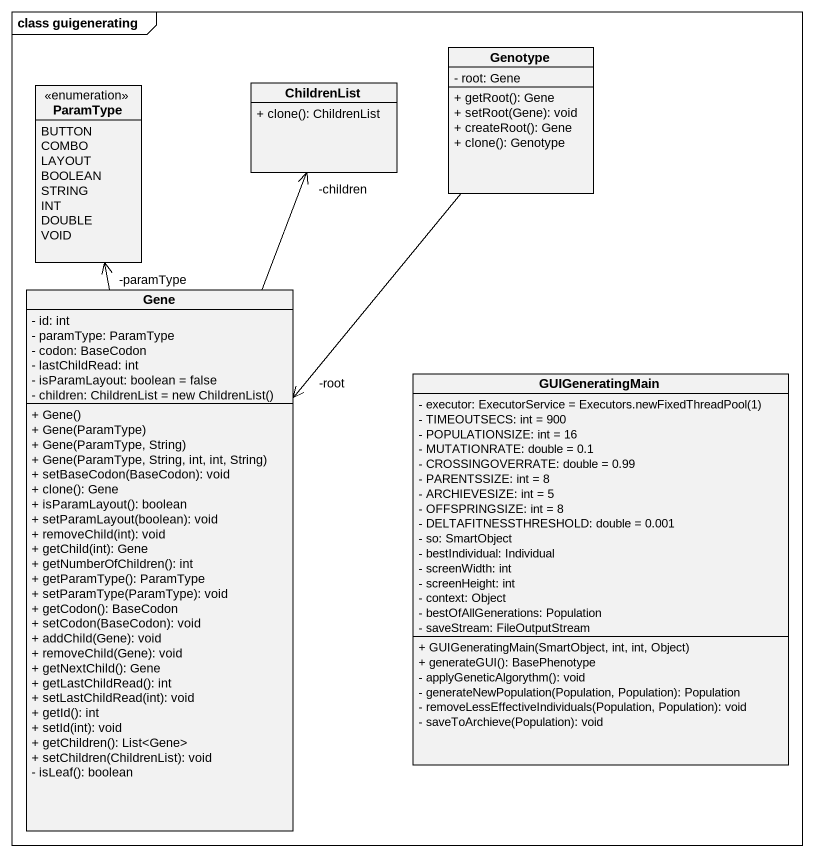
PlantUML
@startuml
mainframe class guigenerating
hide circle
hide empty members
skinparam classAttributeIconSize 0
class Genotype {
  - root: Gene
  + getRoot(): Gene
  + setRoot(Gene): void
  + createRoot(): Gene
  + clone(): Genotype
}
enum ParamType {
  BUTTON
  COMBO
  LAYOUT
  BOOLEAN
  STRING
  INT
  DOUBLE
  VOID
}
class ChildrenList {
  + clone(): ChildrenList
}
class Gene {
  - id: int
  - paramType: ParamType
  - codon: BaseCodon
  - lastChildRead: int
  - isParamLayout: boolean = false
  {field} - children: ChildrenList = new ChildrenList()
  + Gene()
  + Gene(ParamType)
  + Gene(ParamType, String)
  + Gene(ParamType, String, int, int, String)
  + setBaseCodon(BaseCodon): void
  + clone(): Gene
  + isParamLayout(): boolean
  + setParamLayout(boolean): void
  + removeChild(int): void
  + getChild(int): Gene
  + getNumberOfChildren(): int
  + getParamType(): ParamType
  + setParamType(ParamType): void
  + getCodon(): BaseCodon
  + setCodon(BaseCodon): void
  + addChild(Gene): void
  + removeChild(Gene): void
  + getNextChild(): Gene
  + getLastChildRead(): int
  + setLastChildRead(int): void
  + getId(): int
  + setId(int): void
  + getChildren(): List<Gene>
  + setChildren(ChildrenList): void
  - isLeaf(): boolean
}
class GUIGeneratingMain {
  {field} - executor: ExecutorService = Executors.newFixedThreadPool(1)
  - TIMEOUTSECS: int = 900
  - POPULATIONSIZE: int = 16
  - MUTATIONRATE: double = 0.1
  - CROSSINGOVERRATE: double = 0.99
  - PARENTSSIZE: int = 8
  - ARCHIEVESIZE: int = 5
  - OFFSPRINGSIZE: int = 8
  - DELTAFITNESSTHRESHOLD: double = 0.001
  - so: SmartObject
  - bestIndividual: Individual
  - screenWidth: int
  - screenHeight: int
  - context: Object
  - bestOfAllGenerations: Population
  - saveStream: FileOutputStream
  + GUIGeneratingMain(SmartObject, int, int, Object)
  + generateGUI(): BasePhenotype
  - applyGeneticAlgorythm(): void
  - generateNewPopulation(Population, Population): Population
  - removeLessEffectiveIndividuals(Population, Population): void
  - saveToArchieve(Population): void
}
Genotype --> "-root" Gene
Gene -up-> "-paramType" ParamType
Gene -up-> "-children" ChildrenList
@enduml
